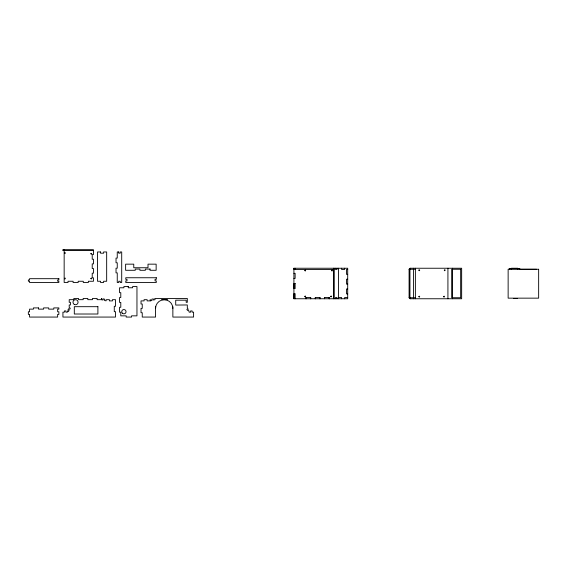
<?xml version="1.0" encoding="UTF-8"?>
<svg xmlns="http://www.w3.org/2000/svg" width="567" height="567" viewBox="0 0 567 567"><rect width="100%" height="100%" fill="white"/><g stroke="black" fill="none" stroke-linecap="round" stroke-linejoin="round"><path stroke-width="0.85" d="M293.919 298.759L293.912 268.241L347.699 268.241L347.699 298.759L293.912 298.759L293.919 293.671L295.131 293.671L295.131 298.759M409.091 269.261L410.189 268.241L461.658 268.241L461.658 298.759L410.189 298.759L409.091 297.739L409.091 269.261L415.377 269.261M62.93 250.097L64.156 250.097M62.93 250.146L93.449 250.146M64.156 250.253L62.93 249.934L93.449 249.934L93.449 254.583L92.223 254.583L92.223 259.232L93.449 259.232L93.449 263.882L92.223 263.882L92.223 268.531L93.449 268.531L93.449 273.181L92.223 273.181L92.223 277.83L93.449 277.83L93.449 281.26L88.36 281.26L88.36 282.479L83.278 282.479L83.278 281.26L78.189 281.26L78.189 282.479L73.1 282.479L73.1 281.26L68.019 281.26L68.019 282.479L64.156 282.479L64.156 249.934M509.152 268.652L519.932 268.652M150.021 269.07L145.343 269.07L145.343 270.289L139.914 270.289L139.914 269.07L135.237 269.07L135.237 270.289L125.626 270.289L125.626 264.158L133.762 264.158L133.762 267.744L148.008 267.744L148.008 264.158L156.145 264.158L156.145 270.289L150.021 270.289L150.021 268.971M333.963 269.467L293.919 269.467L293.912 268.241M347.699 269.467L346.48 269.467L346.48 274.343L347.699 274.343M293.919 273.329L295.131 273.329L295.131 278.411L293.919 278.411M347.699 279.226L346.48 279.226L346.48 284.11L347.699 284.11M347.699 288.993L346.48 288.993L346.48 293.876L347.699 293.876M324.565 297.533L329.314 297.533L329.314 298.759M338.542 297.533L341.596 297.533L341.596 298.759M347.699 297.533L344.644 297.533L344.644 298.759M409.091 297.739L415.377 297.739M513.426 298.554L517.494 298.554M161.623 299.674L167.676 299.674M536.616 269.261L520.343 269.261M519.322 268.652L519.322 269.261M517.699 269.261L517.699 268.241L511.391 268.241L511.391 269.261M509.761 268.652L509.761 269.261M452.501 268.241L452.501 298.759M447.923 268.241L447.923 298.759M415.377 268.241L415.377 298.759M413.556 268.241L413.556 298.759M410.189 268.241L410.189 269.261M410.189 297.739L410.189 298.759M409.948 269.261L409.948 297.739M344.644 268.241L344.644 269.467L341.596 269.467L341.596 268.241M338.542 268.241L338.542 298.759M337.018 268.241L337.018 269.467L335.494 269.467L335.494 268.241M337.018 298.759L337.018 297.533L335.494 297.533L335.494 298.759M333.963 268.241L333.963 298.759M333.864 268.241L333.864 298.759M329.214 297.533L329.214 298.759M324.664 297.533L324.565 298.759M320.015 298.759L320.015 297.533L315.266 297.533L315.266 298.759M319.916 297.533L319.916 298.759M315.365 297.533L315.365 298.759M310.716 298.759L310.716 297.533L305.967 297.533L305.967 298.759M310.617 297.533L310.617 298.759M306.067 297.533L306.067 298.759M295.131 268.241L295.131 269.467M172.864 306.627L172.864 317.066L193.595 317.066L193.595 312.155L192.107 312.155L192.107 310.936L190.618 310.936L190.618 312.155L189.13 312.155L188.52 309.83L187.45 310.411L186.848 309.306L187.918 308.717L187.308 307.612L187.308 304.961L175.713 305.06L175.713 300.184L186.189 300.184L186.189 302.317L187.308 302.317L187.308 298.455L154.756 298.455L155.075 299.631L153.551 300.035L153.232 298.859L151.708 299.263L152.02 300.446L150.496 300.85L150.184 299.674L150.184 300.893L147.129 300.893L147.129 299.674L144.082 299.674L144.082 300.893L141.027 300.893L141.027 304.018L142.246 304.018L142.246 308.37L141.027 308.37L141.027 312.715L142.246 312.715L142.246 317.066L155.571 317.066L155.571 306.627M155.571 308.37A8.647 8.647 0 0 1 164.217 299.723A8.647 8.647 0 0 1 172.864 308.37M64.454 252.939C65.077 254.881 65.963 251.564 64.454 252.939M64.454 278.383C65.077 280.325 65.963 277.015 64.454 278.383M90.862 253.669C91.485 255.611 92.371 252.301 90.862 253.669M90.869 278.383C91.478 280.304 92.357 277.036 90.869 278.383M304.819 270.402C305.443 272.344 306.329 269.034 304.819 270.402M304.798 296.343C305.415 298.263 306.286 294.989 304.798 296.343M331.553 270.402C332.177 272.344 333.063 269.034 331.553 270.402M330.618 296.335C331.241 298.277 332.127 294.968 330.618 296.335M418.85 270.126C419.474 272.068 420.367 268.758 418.85 270.126M418.857 296.534C419.474 298.448 420.353 295.18 418.857 296.534M444.301 270.126C444.925 272.068 445.811 268.758 444.301 270.126M443.571 296.527C444.195 298.469 445.081 295.159 443.571 296.527M101.769 298.455L101.45 299.631L102.974 300.035L103.293 298.859L104.817 299.263L104.505 300.446L106.029 300.85L106.341 299.674L109.396 299.674L109.396 300.893L112.443 300.893L112.443 299.674L115.498 299.674L115.498 306.286L114.279 306.286L114.279 311.673L115.498 311.673L115.498 317.066L62.93 317.066L62.93 312.155L64.418 312.155L64.418 310.936L65.907 310.936L65.907 312.155L67.395 312.155L67.395 310.936L68.465 311.524L69.075 310.411L68.005 309.83L68.607 308.717L69.677 309.306L70.287 308.2L69.217 307.612L69.217 304.961L70.436 304.961L70.436 302.317L69.217 302.317L69.217 299.674L73.866 299.674L73.866 298.455L78.515 298.455L78.515 299.674L83.165 299.674L83.165 298.455L87.814 298.455L87.814 299.674L92.464 299.674L92.464 298.455L97.12 298.455L97.12 299.674L101.769 299.674L101.769 298.455M100.565 251.968L97.517 251.968L97.517 281.26L100.565 281.26L100.565 282.479L103.619 282.479L103.619 281.26L106.667 281.26L106.667 251.968L103.619 251.968L103.619 253.187L100.565 253.187L100.565 251.968M118.737 251.968L117.249 251.968L117.249 258.091L116.029 258.091L116.029 262.769L117.249 262.769L117.249 268.191L116.029 268.191L116.029 272.876L117.249 272.876L117.249 282.479L118.737 282.479L118.737 281.26L120.218 281.26L120.218 282.479L121.707 282.479L121.707 251.968L120.218 251.968L120.218 253.187L118.737 253.187L118.737 251.968M460.659 269.261L451.686 269.261L451.686 297.739L460.659 297.739L460.659 269.261M538.65 269.261L508.138 269.261L508.138 298.15L538.65 298.15L538.65 269.261M156.294 277.745L125.775 277.745L125.775 279.325L126.994 279.325L126.994 280.906L125.775 280.906L125.775 282.479L156.294 282.479L156.294 280.906L155.067 280.906L155.067 279.325L156.294 279.325L156.294 277.745M58.862 278.688L29.569 278.688L29.569 279.956L28.35 279.956L28.35 281.218L29.569 281.218L29.569 282.479L58.862 282.479L58.862 281.218L57.643 281.218L57.643 279.956L58.862 279.956L58.862 278.688M295.131 283.5L293.912 283.5L293.919 288.589L295.131 288.589L295.131 283.5M128.262 286.555L123.911 286.555L123.911 287.774L119.566 287.774L119.566 292.657L120.785 292.657L120.785 297.533L119.566 297.533L119.566 302.417L120.785 302.417L120.785 307.3L119.566 307.3L119.566 312.183L120.785 312.183L120.785 315.847L126.179 315.847L126.179 317.066L131.565 317.066L131.565 315.847L136.959 315.847L136.959 286.555L132.614 286.555L132.614 287.774L128.262 287.774L128.262 286.555M97.9 306.69L74.305 306.69L74.305 314.012L97.9 314.012L97.9 306.69M38.521 307.909L33.439 307.909L33.439 309.128L29.569 309.128L29.569 311.772L28.35 311.772L28.35 314.423L29.569 314.423L29.569 317.066L57.643 317.066L57.643 314.423L58.862 314.423L58.862 311.772L57.643 311.772L57.643 309.128L58.862 309.128L58.862 307.909L53.78 307.909L53.78 309.128L48.691 309.128L48.691 307.909L43.609 307.909L43.609 309.128L38.521 309.128L38.521 307.909M74.256 304.415A2.544 2.544 0 0 0 78.069 302.218A2.544 2.544 0 0 0 74.256 300.014A2.544 2.544 0 0 0 74.256 304.415M122.38 313.225A2.155 2.155 0 0 0 125.973 312.24A2.155 2.155 0 0 0 123.323 309.617A2.155 2.155 0 0 0 122.38 313.225"/></g></svg>
